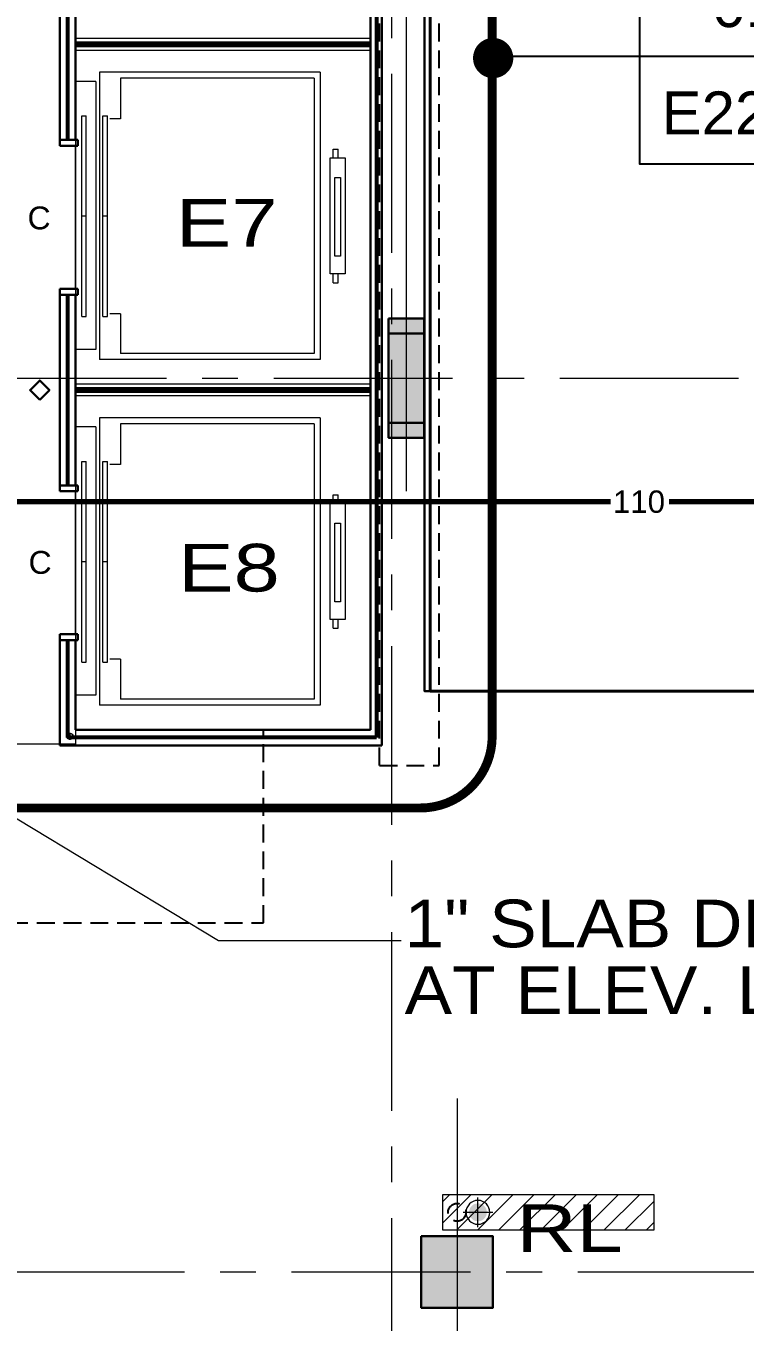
# Model space of a CAD drawing. Header units: inches. Extents: x -26575 to 27, y -11337 to 2257.
# Drawn here: x -22623.7 to -22382.4, y 350.3 to 785.4 of the extents above; entities that cross this region are included whole.
import ezdxf
from ezdxf import colors
from ezdxf.entities.mleader import LeaderData, LeaderLine
from ezdxf.enums import TextEntityAlignment as Align
from ezdxf.math import Vec2, Vec3

# ---------------------------------------------------------------- set-up
doc = ezdxf.new("R2010")
doc.units = ezdxf.units.IN
doc.header["$LTSCALE"] = 48
doc.header["$MEASUREMENT"] = 0
for name, pattern in [('A106$0$CENTER', [2, 1.25, -0.25, 0.25, -0.25]), ('A112$0$CENTER', [2, 1.25, -0.25, 0.25, -0.25]), ('DASHED2', [0.375, 0.25, -0.125]), ('NB - 12th floor_plan$0$HIDDEN2', [0.1875, 0.125, -0.0625])]:
    doc.linetypes.add(name, pattern=pattern)
for name, color, linetype in [('A-Detl-Iden', 3, 'Continuous'), ('A106$0$A-ANNO-PATT-4-8', 8, 'Continuous'), ('A106$0$A-ANNO-PATT-6-12', 8, 'Continuous'), ('A106$0$A-ANNO-TEXT', 8, 'Continuous'), ('A106$0$A-COLS FLR 4-12', 8, 'Continuous'), ('A106$0$A-COLS-COL4-8', 8, 'Continuous'), ('A106$0$A-COLS-COL6-12', 8, 'Continuous'), ('A106$0$A-DOOR-FRAM', 8, 'Continuous'), ('A106$0$A-ELEV-DDBT', 8, 'Continuous'), ('A106$0$A-FLOR-EVTR', 8, 'Continuous'), ('A106$0$A-FLOR-OPENING', 8, 'Continuous'), ('A106$0$A-FLOR-SLEEVE', 8, 'Continuous'), ('A106$0$A-GRID-GRDP0-14', 8, 'Continuous'), ('A106$0$A-GRID-GRDP0-15', 8, 'Continuous'), ('A106$0$A-ROOF-LEAD-3-12', 8, 'Continuous'), ('A106$0$A-SLAB-DEPRESSION', 8, 'Continuous'), ('A106$0$A-WALL-FULL-INTR', 8, 'Continuous'), ('A106$0$bc105-11 - A-WALL-FIRE', 8, 'Continuous'), ('A106$0$E-RISER-SLEEVE', 8, 'Continuous'), ('A106$0$Level 1', 8, 'Continuous'), ('A106$0$Level 19', 8, 'Continuous'), ('A106$0$S-BEAM-ELEV', 8, 'Continuous'), ('A112$0$A-ANNO-PATT-6-12', 8, 'Continuous'), ('A112$0$A-ANNO-PATT-9-12', 8, 'Continuous'), ('A112$0$A-CLNG-OPNG', 8, 'Continuous'), ('A112$0$A-COLS-COL6-12', 8, 'Continuous'), ('A112$0$A-COLS-COL9-12', 8, 'Continuous'), ('A112$0$A-DOOR-FRAM', 8, 'Continuous'), ('A112$0$A-ELEV-DDBT', 8, 'Continuous'), ('A112$0$A-FLOR-EVTR', 8, 'Continuous'), ('A112$0$A-FLOR-SLAB', 8, 'Continuous'), ('A112$0$A-FLOR-SLEEVE', 8, 'Continuous'), ('A112$0$A-GRID-GRDP0-14', 8, 'Continuous'), ('A112$0$A-GRID-GRDP0-15', 8, 'Continuous'), ('A112$0$A-ROOF-LEAD-3-12', 8, 'A112$0$CENTER'), ('A112$0$A-SLAB-DEPRESSION', 8, 'Continuous'), ('A112$0$A-WALL-FULL-INTR', 8, 'Continuous'), ('A112$0$bc112 - A-WALL-FIRE', 8, 'Continuous'), ('A112$0$E-RISER-SLEEVE', 8, 'Continuous'), ('A112$0$Level 19', 8, 'Continuous'), ('A112$0$S-BEAM-ELEV', 8, 'Continuous'), ('A612$0$A-CLNG-OPNG', 8, 'Continuous'), ('A612$0$A-FLOR-SLEEVE', 8, 'Continuous'), ('A612$0$A-SHAD-PAT1', 8, 'Continuous'), ('E-FIRE', 234, 'Continuous'), ('E-Lite-Exit', 13, 'Continuous'), ('E-TEXT', 6, 'Continuous'), ('G-Anno', 6, 'Continuous'), ('G-TEXT', 6, 'Continuous'), ('NB - 12th floor_plan$0$STCBEAMS', 1, 'NB - 12th floor_plan$0$HIDDEN2'), ('NB - 12th floor_plan$0$STCCOLS1', 1, 'NB - 12th floor_plan$0$HIDDEN2'), ('NB - 12th floor_plan$0$STSBEAMS1', 1, 'NB - 12th floor_plan$0$HIDDEN2'), ('NB - 12th floor_plan$0$stslabfold', 1, 'NB - 12th floor_plan$0$HIDDEN2'), ('NB - 12th floor_plan$0$STWETSTACK', 1, 'NB - 12th floor_plan$0$HIDDEN2'), ('XREF', 7, 'Continuous')]:
    doc.layers.add(name, color=color, linetype=linetype)
doc.layers.add('E-Fire-Covr', color=240, linetype='Continuous', lineweight=70, plot=False)
doc.styles.add('A106$0$Arial', font='arial.ttf', dxfattribs={"height": 0.076839})
doc.styles.add('A106$0$style-Arial', font='arial.ttf')
doc.styles.add('M08', font='arial.ttf', dxfattribs={"height": 7.68})
doc.styles.add('M10', font='arial.ttf', dxfattribs={"height": 9.6})
doc.styles.add('MAMEP ANNO', font='arial.ttf', dxfattribs={"height": 0.078125})
doc.styles.add('P10', font='arial.ttf', dxfattribs={"height": 0.1})
doc.styles.get("Standard").update_dxf_attribs({"font": 'simplex.shx'})

# ---------------------------------------------------------------- blocks, each defined once
blk = doc.blocks.new('A106$0$400#_cab_1')
at = {"layer": 'A106$0$A-FLOR-EVTR', "linetype": 'Continuous', "lineweight": 0}
for p, q in [((8.11, 48.31), (8.11, -48.07)), ((82.11, 48.31), (8.11, 48.31)), ((82.11, 48.31), (82.11, -48.07)), ((6.8, 45.28), (0.01, 45.28)), ((6.86, 45.28), (6.86, -44.73)), ((80.11, 46.31), (15.11, 46.31)), ((15.11, 46.31), (15.11, 32.67)), ((80.11, 46.31), (80.11, -46.07)), ((2.14, -33.69), (2.14, 33.69)), ((2.14, 33.69), (3.64, 33.69)), ((3.64, -33.69), (3.64, 33.69)), ((9.2, -33.69), (9.2, 33.69)), ((9.2, 33.69), (10.7, 33.69)), ((10.7, -33.69), (10.7, 33.69)), ((15.11, 32.67), (11.51, 32.67)), ((86.51, 19.58), (86.51, 22.53)), ((86.51, 22.53), (88.19, 22.53)), ((86.51, 22.53), (87.65, 22.53)), ((88.19, 19.58), (88.19, 22.53)), ((85.46, 19.58), (90.5, 19.58)), ((85.46, -19.34), (85.46, 19.58)), ((90.5, 19.58), (90.5, -19.34)), ((87.06, 12.98), (88.9, 12.98)), ((87.06, -13.42), (87.06, 12.98)), ((88.9, 12.98), (88.9, -13.42)), ((2.14, 0.12), (3.64, 0.12)), ((9.2, 0.12), (10.7, 0.12)), ((88.9, -13.42), (87.06, -13.42)), ((90.5, -19.34), (85.46, -19.34)), ((86.51, -22.3), (86.51, -19.34)), ((88.19, -22.3), (88.19, -19.34)), ((86.51, -22.3), (88.19, -22.3)), ((86.51, -22.3), (87.65, -22.3)), ((2.14, -33.69), (3.64, -33.69)), ((9.2, -33.69), (10.7, -33.69)), ((15.11, -32.7), (11.51, -32.7)), ((15.11, -32.7), (15.11, -46.07)), ((6.8, -44.73), (0.04, -44.73)), ((80.11, -46.07), (15.11, -46.07)), ((82.11, -48.07), (8.11, -48.07))]:
    blk.add_line(p, q, dxfattribs=at)
blk = doc.blocks.new('*D348', base_point=(0, 0))
at = {"linetype": 'Continuous', "lineweight": 0}
for p, q in [((-1.19, 0), (1.19, 0)), ((0, -1.19), (0, 1.19))]:
    blk.add_line(p, q, dxfattribs=at)
blk = doc.blocks.new('*U347')
at = {"layer": 'A106$0$E-RISER-SLEEVE', "linetype": 'Continuous', "lineweight": 13}
blk.add_circle((0, 0), 1, dxfattribs=at)
at = {"linetype": 'Continuous', "lineweight": 0}
blk.add_blockref('*D348', (0, 0), dxfattribs=at)
blk = doc.blocks.new('*D598', base_point=(0, 0))
at = {"layer": 'A106$0$A-FLOR-SLEEVE', "linetype": 'Continuous', "lineweight": 0}
for p, q in [((0, -5), (0, 5)), ((5, 0), (-5, 0))]:
    blk.add_line(p, q, dxfattribs=at)
blk = doc.blocks.new('*U597')
at = {"layer": 'A106$0$A-FLOR-SLEEVE', "linetype": 'Continuous', "lineweight": 13, "extrusion": (0, 0, -1)}
blk.add_circle((0, 0), 4, dxfattribs=at)
at = {"layer": 'A106$0$A-FLOR-SLEEVE', "linetype": 'Continuous', "lineweight": 0}
blk.add_blockref('*D598', (0, 0), dxfattribs=at)
blk = doc.blocks.new('A106')
at = {"layer": 'A106$0$A-ROOF-LEAD-3-12', "lineweight": 13}
h = blk.add_hatch(color=256, dxfattribs=at)
edge = h.paths.add_edge_path()
edge.add_arc((-22472.02, 387.16), 3, 0, 360)
at = {"layer": 'A106$0$A-ANNO-PATT-4-8', "lineweight": 30}
blk.add_solid([(-22502.02, 687.16), (-22490.02, 687.16), (-22502.02, 647.16), (-22490.02, 647.16)], dxfattribs=at)
at = {"layer": 'A106$0$A-ANNO-PATT-6-12', "lineweight": 30}
blk.add_solid([(-22467.02, 355.16), (-22467.02, 379.16), (-22491.02, 355.16), (-22491.02, 379.16)], dxfattribs=at)
at = {"layer": 'A106$0$A-ANNO-TEXT', "lineweight": 0, "flags": 128}
blk.add_lwpolyline([(-22497.77, 478.34), (-22559.05, 478.34), (-22667.99, 544.06)], dxfattribs=at)
at = {"layer": 'A106$0$A-COLS FLR 4-12', "lineweight": 0}
blk.add_line((-22496.02, 629.16), (-22496.02, 949.67), dxfattribs=at)
at = {"layer": 'A106$0$A-COLS-COL4-8', "lineweight": 30}
blk.add_3dface([(-22502.02, 687.16), (-22490.02, 687.16), (-22490.02, 647.16), (-22502.02, 647.16)], dxfattribs=at)
at = {"layer": 'A106$0$A-COLS-COL6-12', "lineweight": 30}
blk.add_3dface([(-22491.02, 379.16), (-22467.02, 379.16), (-22467.02, 355.16), (-22491.02, 355.16)], dxfattribs=at)
at = {"layer": 'A106$0$A-DOOR-FRAM', "lineweight": 30}
for p, q in [((-22606.29, 747.16), (-22612.29, 747.16)), ((-22612.29, 747.16), (-22612.29, 745.16)), ((-22612.29, 745.16), (-22606.29, 745.16)), ((-22606.29, 745.16), (-22606.29, 747.16)), ((-22606.29, 697.16), (-22612.29, 697.16)), ((-22612.29, 697.16), (-22612.29, 695.16)), ((-22606.29, 695.16), (-22606.29, 697.16)), ((-22612.29, 695.16), (-22606.29, 695.16)), ((-22606.29, 631.16), (-22612.29, 631.16)), ((-22612.29, 631.16), (-22612.29, 629.16)), ((-22606.29, 629.16), (-22606.29, 631.16)), ((-22612.29, 629.16), (-22606.29, 629.16)), ((-22606.29, 581.16), (-22612.29, 581.16)), ((-22612.29, 581.16), (-22612.29, 579.16)), ((-22612.29, 579.16), (-22606.29, 579.16)), ((-22606.29, 579.16), (-22606.29, 581.16))]:
    blk.add_line(p, q, dxfattribs=at)
at = {"layer": 'A106$0$A-ELEV-DDBT', "lineweight": 30}
blk.add_3dface([(-22619.03, 659.91), (-22622.28, 663.16), (-22619.03, 666.41), (-22615.78, 663.16)], dxfattribs=at)
at = {"layer": 'A106$0$A-FLOR-OPENING', "lineweight": 0}
blk.add_3dface([(-22508.02, 1009.16), (-22607.02, 1009.16), (-22607.02, 549.16), (-22508.02, 549.16)], dxfattribs=at)
at = {"layer": 'A106$0$A-GRID-GRDP0-14', "lineweight": 0}
blk.add_line((-22479.02, 425.41), (-22479.02, -201.12), dxfattribs=at)
at = {"layer": 'A106$0$A-GRID-GRDP0-15', "linetype": 'A106$0$CENTER', "lineweight": 0}
for p, q in [((-22501.02, 2113.24), (-22501.02, -676.9)), ((-23884.56, 667.16), (-20368.73, 667.16)), ((-24358.53, 367.16), (-20364.93, 367.16))]:
    blk.add_line(p, q, dxfattribs=at)
at = {"layer": 'A106$0$A-SLAB-DEPRESSION', "lineweight": 0}
for p, q in [((-22607.02, 549.16), (-22607.02, 544.29)), ((-22607.02, 544.29), (-22755.04, 544.29))]:
    blk.add_line(p, q, dxfattribs=at)
at = {"layer": 'A106$0$A-WALL-FULL-INTR', "lineweight": 30}
for p, q in [((-22504.27, 1014.44), (-22504.27, 543.89)), ((-22508.02, 1009.16), (-22508.02, 549.16)), ((-22612.29, 747.16), (-22612.3, 811.16)), ((-22607.02, 747.16), (-22607.02, 813.16)), ((-22612.29, 631.16), (-22612.29, 695.16)), ((-22607.02, 631.16), (-22607.02, 695.16)), ((-22612.29, 543.89), (-22612.29, 579.16)), ((-22607.02, 549.16), (-22607.02, 579.16)), ((-22508.03, 549.16), (-22607.02, 549.16)), ((-22504.27, 543.89), (-22612.29, 543.89))]:
    blk.add_line(p, q, dxfattribs=at)
at = {"layer": 'A106$0$bc105-11 - A-WALL-FIRE', "lineweight": 53}
for p, q in [((-22506.06, 1011.81), (-22506.06, 546.52)), ((-22609.67, 747.16), (-22609.67, 811.16)), ((-22609.67, 631.16), (-22609.67, 695.16)), ((-22609.67, 546.52), (-22609.67, 579.16)), ((-22506.06, 546.52), (-22609.67, 546.52))]:
    blk.add_line(p, q, dxfattribs=at)
at = {"layer": 'A106$0$Level 19', "lineweight": 0}
for p, q in [((-22607.07, 697.16), (-22607.07, 745.16)), ((-22607.07, 581.16), (-22607.07, 629.16))]:
    blk.add_line(p, q, dxfattribs=at)
at = {"layer": 'A106$0$S-BEAM-ELEV', "lineweight": 13}
for p, q in [((-22507.93, 781.16), (-22607.05, 781.16)), ((-22507.93, 777.16), (-22607.05, 777.16)), ((-22507.93, 665.16), (-22607.05, 665.16)), ((-22507.93, 661.16), (-22607.05, 661.16))]:
    blk.add_line(p, q, dxfattribs=at)
at = {"layer": 'A106$0$A-FLOR-EVTR', "lineweight": 0}
for p in [(-22607.07, 721.48), (-22607.07, 605.49)]:
    blk.add_blockref('A106$0$400#_cab_1', p, dxfattribs=at)
at = {"layer": 'A106$0$A-FLOR-SLEEVE', "lineweight": 13}
blk.add_blockref('*U597', (-22472.02, 387.16), dxfattribs=at)
at = {"layer": 'A106$0$E-RISER-SLEEVE', "lineweight": 13}
blk.add_blockref('*U347', (-22608.86, 546.9), dxfattribs=at)
at = {"layer": 'A106$0$A-ANNO-TEXT', "lineweight": 13, "style": 'A106$0$style-Arial', "width": 1.246875}
blk.add_text('RL', height=16, dxfattribs=at).set_placement((-22459.07, 389.82, 0.21), align=Align.TOP_LEFT)
at = {"layer": 'A106$0$A-ANNO-TEXT', "lineweight": 13, "char_height": 16, "attachment_point": 1, "line_spacing_factor": 0.6, "style": 'A106$0$Arial'}
for s, insert in [('\\H1x;\\W1.06875;1" SLAB DEPRESSION', (-22496.63, 492.11, 0.21)), ('\\H1x;\\W1.06875;AT ELEV. LOBBIES - TYP.', (-22496.63, 469.71, 0.21))]:
    blk.add_mtext(s, dxfattribs=dict(at, insert=insert))
at = {"layer": 'A106$0$Level 1', "lineweight": 70, "style": 'A106$0$style-Arial', "width": 1.246875}
for s, p in [('E7', (-22573.34, 711.31)), ('E8', (-22572.59, 595.53))]:
    blk.add_text(s, height=16, dxfattribs=at).set_placement(p)
blk = doc.blocks.new('A$C420D110D')
blk.add_line((48, 24), (0, 24))
blk.add_lwpolyline([(0, 48), (0, 0), (48, 0), (48, 48)], close=True)
at = {"layer": 'G-TEXT', "color": 6, "style": 'P10'}
for tag, p in [('M3.01', (23.76, 35.4)), ('01', (24.33, 11.4))]:
    blk.add_attdef(tag, text='', height=9.6, dxfattribs=at).set_placement(p, align=Align.MIDDLE)
blk = doc.blocks.new('A112')
at = {"layer": 'A112$0$A-ROOF-LEAD-3-12', "lineweight": 13}
h = blk.add_hatch(color=256, dxfattribs=at)
edge = h.paths.add_edge_path()
edge.add_arc((-22472.02, 387.16), 3, 0, 360)
at = {"layer": 'A112$0$A-ANNO-PATT-6-12', "lineweight": 30}
blk.add_solid([(-22467.02, 355.16), (-22467.02, 379.16), (-22491.02, 355.16), (-22491.02, 379.16)], dxfattribs=at)
at = {"layer": 'A112$0$A-ANNO-PATT-9-12', "lineweight": 30}
blk.add_solid([(-22490.02, 682.16), (-22502.02, 682.16), (-22490.02, 652.16), (-22502.02, 652.16)], dxfattribs=at)
at = {"layer": 'A112$0$A-CLNG-OPNG', "lineweight": 30}
blk.add_3dface([(-22489.99, 998.21), (-22155.03, 998.21), (-22155.03, 562.12), (-22489.99, 562.12)], dxfattribs=at)
at = {"layer": 'A112$0$A-COLS-COL6-12', "lineweight": 30}
blk.add_3dface([(-22491.02, 379.16), (-22467.02, 379.16), (-22467.02, 355.16), (-22491.02, 355.16)], dxfattribs=at)
at = {"layer": 'A112$0$A-COLS-COL9-12', "lineweight": 30}
blk.add_3dface([(-22490.02, 682.16), (-22502.02, 682.16), (-22502.02, 652.16), (-22490.02, 652.16)], dxfattribs=at)
at = {"layer": 'A112$0$A-DOOR-FRAM', "lineweight": 30}
for p, q in [((-22606.29, 747.16), (-22612.29, 747.16)), ((-22612.29, 747.16), (-22612.29, 745.16)), ((-22612.29, 745.16), (-22606.29, 745.16)), ((-22606.29, 745.16), (-22606.29, 747.16)), ((-22606.29, 697.16), (-22612.29, 697.16)), ((-22612.29, 697.16), (-22612.29, 695.16)), ((-22606.29, 695.16), (-22606.29, 697.16)), ((-22612.29, 695.16), (-22606.29, 695.16)), ((-22606.29, 631.16), (-22612.29, 631.16)), ((-22612.29, 631.16), (-22612.29, 629.16)), ((-22606.29, 629.16), (-22606.29, 631.16)), ((-22612.29, 629.16), (-22606.29, 629.16)), ((-22606.29, 581.16), (-22612.29, 581.16)), ((-22612.29, 581.16), (-22612.29, 579.16)), ((-22612.29, 579.16), (-22606.29, 579.16)), ((-22606.29, 579.16), (-22606.29, 581.16))]:
    blk.add_line(p, q, dxfattribs=at)
at = {"layer": 'A112$0$A-ELEV-DDBT', "lineweight": 30}
blk.add_3dface([(-22619.03, 659.91), (-22622.28, 663.16), (-22619.03, 666.41), (-22615.78, 663.16)], dxfattribs=at)
at = {"layer": 'A112$0$A-FLOR-EVTR', "lineweight": 0}
for p, q in [((-22600.27, 766.76), (-22607.05, 766.76)), ((-22600.21, 766.76), (-22600.21, 676.75)), ((-22598.96, 769.79), (-22598.96, 673.41)), ((-22524.96, 769.79), (-22598.96, 769.79)), ((-22526.96, 767.79), (-22591.96, 767.79)), ((-22591.96, 767.79), (-22591.96, 754.15)), ((-22526.96, 767.79), (-22526.96, 675.41)), ((-22524.96, 769.79), (-22524.96, 673.41)), ((-22604.92, 687.79), (-22604.92, 755.17)), ((-22604.92, 755.17), (-22603.42, 755.17)), ((-22603.42, 687.79), (-22603.42, 755.17)), ((-22597.87, 687.79), (-22597.87, 755.17)), ((-22597.87, 755.17), (-22596.37, 755.17)), ((-22596.37, 687.79), (-22596.37, 755.17)), ((-22591.96, 754.15), (-22595.56, 754.15)), ((-22520.56, 741.06), (-22520.56, 744.02)), ((-22520.56, 744.02), (-22518.88, 744.02)), ((-22520.56, 744.02), (-22519.42, 744.02)), ((-22518.88, 741.06), (-22518.88, 744.02)), ((-22521.61, 741.06), (-22516.57, 741.06)), ((-22521.61, 702.14), (-22521.61, 741.06)), ((-22516.57, 741.06), (-22516.57, 702.14)), ((-22520.01, 734.46), (-22518.17, 734.46)), ((-22520.01, 708.06), (-22520.01, 734.46)), ((-22518.17, 734.46), (-22518.17, 708.06)), ((-22604.92, 721.6), (-22603.42, 721.6)), ((-22597.87, 721.6), (-22596.37, 721.6)), ((-22518.17, 708.06), (-22520.01, 708.06)), ((-22516.57, 702.14), (-22521.61, 702.14)), ((-22520.56, 699.18), (-22520.56, 702.14)), ((-22518.88, 699.18), (-22518.88, 702.14)), ((-22520.56, 699.18), (-22518.88, 699.18)), ((-22520.56, 699.18), (-22519.42, 699.18)), ((-22604.92, 687.79), (-22603.42, 687.79)), ((-22597.87, 687.79), (-22596.37, 687.79)), ((-22591.96, 688.78), (-22595.56, 688.78)), ((-22591.96, 688.78), (-22591.96, 675.41)), ((-22600.27, 676.75), (-22607.03, 676.75)), ((-22526.96, 675.41), (-22591.96, 675.41)), ((-22524.96, 673.41), (-22598.96, 673.41)), ((-22598.96, 653.79), (-22598.96, 557.42)), ((-22524.96, 653.79), (-22598.96, 653.79)), ((-22524.96, 653.79), (-22524.96, 557.42)), ((-22600.27, 650.77), (-22607.05, 650.77)), ((-22600.21, 650.77), (-22600.21, 560.76)), ((-22526.96, 651.79), (-22591.96, 651.79)), ((-22591.96, 651.79), (-22591.96, 638.16)), ((-22526.96, 651.79), (-22526.96, 559.42)), ((-22604.92, 571.8), (-22604.92, 639.18)), ((-22604.92, 639.18), (-22603.42, 639.18)), ((-22603.42, 571.8), (-22603.42, 639.18)), ((-22597.87, 571.8), (-22597.87, 639.18)), ((-22597.87, 639.18), (-22596.37, 639.18)), ((-22596.37, 571.8), (-22596.37, 639.18)), ((-22591.96, 638.16), (-22595.56, 638.16)), ((-22520.56, 625.07), (-22520.56, 628.02)), ((-22520.56, 628.02), (-22518.88, 628.02)), ((-22520.56, 628.02), (-22519.42, 628.02)), ((-22518.88, 625.07), (-22518.88, 628.02)), ((-22521.61, 625.06), (-22516.57, 625.07)), ((-22521.61, 586.15), (-22521.61, 625.06)), ((-22516.57, 625.07), (-22516.57, 586.15)), ((-22520.01, 618.47), (-22518.17, 618.47)), ((-22520.01, 592.07), (-22520.01, 618.47)), ((-22518.17, 618.47), (-22518.17, 592.07)), ((-22604.92, 605.61), (-22603.42, 605.61)), ((-22597.87, 605.61), (-22596.37, 605.61)), ((-22518.17, 592.07), (-22520.01, 592.07)), ((-22516.57, 586.15), (-22521.61, 586.15)), ((-22520.56, 583.19), (-22520.56, 586.15)), ((-22520.56, 583.19), (-22518.88, 583.19)), ((-22520.56, 583.19), (-22519.42, 583.19)), ((-22518.88, 583.19), (-22518.88, 586.15)), ((-22604.92, 571.8), (-22603.42, 571.8)), ((-22597.87, 571.8), (-22596.37, 571.8)), ((-22591.96, 572.78), (-22595.56, 572.78)), ((-22591.96, 572.78), (-22591.96, 559.42)), ((-22600.27, 560.76), (-22607.03, 560.76)), ((-22524.96, 557.42), (-22598.96, 557.42)), ((-22526.96, 559.42), (-22591.96, 559.42))]:
    blk.add_line(p, q, dxfattribs=at)
at = {"layer": 'A112$0$A-FLOR-SLAB', "lineweight": 0}
blk.add_line((-22607.02, 549.16), (-22607.02, 544.29), dxfattribs=at)
blk.add_3dface([(-22508.02, 1009.16), (-22607.02, 1009.16), (-22607.02, 549.16), (-22508.02, 549.16)], dxfattribs=at)
at = {"layer": 'A112$0$A-FLOR-SLEEVE', "lineweight": 0}
for p, q in [((-22472.02, 382.16), (-22472.02, 392.16)), ((-22467.02, 387.16), (-22477.02, 387.16))]:
    blk.add_line(p, q, dxfattribs=at)
at = {"layer": 'A112$0$A-FLOR-SLEEVE', "lineweight": 13, "extrusion": (0, 0, -1)}
blk.add_circle((22472.02, 387.16), 4, dxfattribs=at)
at = {"layer": 'A112$0$A-GRID-GRDP0-14', "lineweight": 0}
blk.add_line((-22479.02, 425.41), (-22479.02, -201.12), dxfattribs=at)
at = {"layer": 'A112$0$A-GRID-GRDP0-15', "linetype": 'A112$0$CENTER', "lineweight": 0}
for p, q in [((-22501.02, 2113.24), (-22501.02, -676.9)), ((-23884.56, 667.16), (-20368.73, 667.16)), ((-24358.53, 367.16), (-20364.93, 367.16))]:
    blk.add_line(p, q, dxfattribs=at)
at = {"layer": 'A112$0$A-SLAB-DEPRESSION', "lineweight": 0}
blk.add_line((-22607.02, 544.29), (-22755.04, 544.29), dxfattribs=at)
at = {"layer": 'A112$0$A-WALL-FULL-INTR', "lineweight": 30}
for p, q in [((-22504.27, 1014.44), (-22504.27, 543.89)), ((-22508.02, 1009.16), (-22508.02, 549.16)), ((-22612.29, 747.16), (-22612.3, 811.16)), ((-22607.02, 747.16), (-22607.02, 813.16)), ((-22612.29, 631.16), (-22612.29, 695.16)), ((-22607.02, 631.16), (-22607.02, 695.16)), ((-22612.29, 543.89), (-22612.29, 579.16)), ((-22607.02, 549.16), (-22607.02, 579.16)), ((-22508.03, 549.16), (-22607.02, 549.16)), ((-22504.27, 543.89), (-22612.29, 543.89))]:
    blk.add_line(p, q, dxfattribs=at)
at = {"layer": 'A112$0$bc112 - A-WALL-FIRE', "lineweight": 53}
for p, q in [((-22506.06, 1011.81), (-22506.06, 546.52)), ((-22609.67, 747.16), (-22609.67, 811.16)), ((-22609.67, 631.16), (-22609.67, 695.16)), ((-22609.67, 546.52), (-22609.67, 579.16)), ((-22506.06, 546.52), (-22609.67, 546.52))]:
    blk.add_line(p, q, dxfattribs=at)
at = {"layer": 'A112$0$E-RISER-SLEEVE', "lineweight": 0}
for p, q in [((-22610.09, 546.91), (-22607.71, 546.91)), ((-22608.9, 545.72), (-22608.9, 548.09))]:
    blk.add_line(p, q, dxfattribs=at)
at = {"layer": 'A112$0$E-RISER-SLEEVE', "lineweight": 13}
blk.add_circle((-22608.9, 546.91), 1, dxfattribs=at)
at = {"layer": 'A112$0$Level 19', "lineweight": 0}
for p, q in [((-22607.07, 697.16), (-22607.07, 745.16)), ((-22607.07, 581.16), (-22607.07, 629.16))]:
    blk.add_line(p, q, dxfattribs=at)
at = {"layer": 'A112$0$S-BEAM-ELEV', "lineweight": 13}
for p, q in [((-22507.93, 781.16), (-22607.05, 781.16)), ((-22507.93, 777.16), (-22607.05, 777.16)), ((-22507.93, 665.16), (-22607.05, 665.16)), ((-22507.93, 661.16), (-22607.05, 661.16))]:
    blk.add_line(p, q, dxfattribs=at)
blk = doc.blocks.new('A612')
at = {"layer": 'A612$0$A-SHAD-PAT1', "lineweight": 0}
h = blk.add_hatch(dxfattribs=at)
h.set_pattern_fill('HATCH', color=256, style=0, pattern_type=2)
h.set_pattern_definition([(45, (-22439.1683, 392.967), (-3.53553, 3.53553), [])])
h.paths.add_polyline_path([(-22483.81, 393.16), (-22413.02, 393.16), (-22413.02, 381.16), (-22483.81, 381.16)])
at = {"layer": 'A612$0$A-CLNG-OPNG', "lineweight": 40}
for p, q in [((-22488.02, 562.12), (-22488.02, 996.21)), ((-22488.02, 562.12, 0), (-22155.02, 562.12, 0))]:
    blk.add_line(p, q, dxfattribs=at)
at = {"layer": 'A612$0$A-FLOR-SLEEVE', "lineweight": 0}
for p, q in [((-22472.02, 382.16), (-22472.02, 392.16)), ((-22467.02, 387.16), (-22477.02, 387.16))]:
    blk.add_line(p, q, dxfattribs=at)
at = {"layer": 'A612$0$A-FLOR-SLEEVE', "lineweight": 13, "extrusion": (0, 0, -1)}
blk.add_circle((22472.02, 387.16), 4, dxfattribs=at)
at = {"layer": 'A612$0$A-SHAD-PAT1', "lineweight": 0}
blk.add_3dface([(-22483.81, 393.16), (-22413.02, 393.16), (-22413.02, 381.16), (-22483.81, 381.16)], dxfattribs=at)
blk = doc.blocks.new('NB - 12th floor_plan')
at = {"layer": 'NB - 12th floor_plan$0$STCBEAMS'}
for p, q in [((-22505.03, 537.16, 0), (-22505.03, 1021.16, 0)), ((-22485.03, 537.16, 0), (-22485.03, 1021.16, 0)), ((-22505.02, 537.16), (-22485.03, 537.16))]:
    blk.add_line(p, q, dxfattribs=at)
at = {"layer": 'NB - 12th floor_plan$0$STCCOLS1'}
blk.add_lwpolyline([(-22502.02, 652.15), (-22490.02, 652.15), (-22490.02, 682.15), (-22502.02, 682.15)], close=True, dxfattribs=at)
at = {"layer": 'NB - 12th floor_plan$0$STCCOLS1', "elevation": 0}
blk.add_lwpolyline([(-22491.02, 379.16), (-22467.02, 379.16), (-22467.02, 355.16), (-22491.02, 355.16)], close=True, dxfattribs=at)
at = {"layer": 'NB - 12th floor_plan$0$STSBEAMS1', "linetype": 'Continuous', "ltscale": 0.4, "const_width": 2, "elevation": 0}
for points in [[(-22607.02, 779.16), (-22508.03, 779.16)], [(-22607.02, 663.16), (-22508.03, 663.15)]]:
    blk.add_lwpolyline(points, dxfattribs=at)
at = {"layer": 'NB - 12th floor_plan$0$stslabfold', "linetype": 'NB - 12th floor_plan$0$HIDDEN2'}
blk.add_lwpolyline([(-22818.04, 549.16), (-22818.04, 484.29), (-22544.02, 484.29), (-22544.02, 549.16)], dxfattribs=at)
at = {"layer": 'NB - 12th floor_plan$0$STWETSTACK'}
blk.add_circle((-22479.02, 387.16, 0), 3, dxfattribs=at)
blk = doc.blocks.new('*U164')
at = {"layer": 'E-Fire-Covr'}
blk.add_lwpolyline([(10.15, 322), (318, 322), (318, -314), (-318, -314), (-318, 322), (-9.51, 322)], dxfattribs=at)
at = {"layer": 'E-Fire-Covr', "style": 'MAMEP ANNO'}
blk.add_text('110', height=7.5, dxfattribs=at).set_placement((0, 322), align=Align.MIDDLE_CENTER)
blk = doc.blocks.new('MLD-KeyNote')
at = {"color": 0, "linetype": 'Continuous', "transparency": 16777216}
blk.add_lwpolyline([(-0.09375, -0.09375), (0.09375, -0.09375), (0.09375, 0.09375), (-0.09375, 0.09375)], close=True, dxfattribs=at)
at = {"color": 0, "linetype": 'ByBlock', "transparency": 16777216, "style": 'MAMEP ANNO'}
blk.add_attdef('ID', text='', height=0.10156, dxfattribs=at).set_placement((0, 0), align=Align.MIDDLE_CENTER)
blk = doc.blocks.new('*U182')
at = {"color": 21, "linetype": 'ByBlock'}
ml = blk.add_multileader_mtext('Standard', dxfattribs=at)
ml.set_content('', color=21, style='MAMEP ANNO')
ml.set_leader_properties(color=256)
ml.build(insert=Vec2(0, 0))
ml.multileader.update_dxf_attribs({"has_dogleg": 0, "text_right_attachment_type": 3, "dogleg_length": 3.84, "arrow_head_size": 7.5, "scale": 96})
ctx = ml.context
ctx.base_point, ctx.scale, ctx.char_height, ctx.arrow_head_size, ctx.landing_gap_size, ctx.plane_origin = Vec3(-19.93, 11.25), 96, 7.5, 7.5, 3.75, Vec3(12.43, 11.25)
ctx.right_attachment, ctx.text_align_type = 3, 2
notes = []
notes.append((ctx, [(0, (1, 1, 0), (356.57, 11.25), (-1, 0), 369, [(0, [(12.43, 11.25)], 0, [])])]))
ctx.mtext.insert, ctx.mtext.alignment, ctx.mtext.flow_direction = Vec3(-16.18, 15), 3, 5
ml = blk.add_multileader_mtext('Standard', dxfattribs=at)
ml.set_content('', color=21, style='MAMEP ANNO')
ml.set_leader_properties(color=256)
ml.build(insert=Vec2(0, 0))
ml.multileader.update_dxf_attribs({"has_dogleg": 0, "text_right_attachment_type": 3, "dogleg_length": 3.84, "arrow_head_size": 7.5, "scale": 96})
ctx = ml.context
ctx.base_point, ctx.scale, ctx.char_height, ctx.arrow_head_size, ctx.landing_gap_size, ctx.plane_origin = Vec3(-19.93, -11.25), 96, 7.5, 7.5, 3.75, Vec3(12.43, -11.25)
ctx.right_attachment, ctx.text_align_type = 3, 2
notes.append((ctx, [(0, (1, 1, 0), (356.57, -11.25), (-1, 0), 369, [(0, [(12.43, -11.25)], 0, [])])]))
ctx.mtext.insert, ctx.mtext.alignment, ctx.mtext.flow_direction = Vec3(-16.18, -7.5), 3, 5
for ctx, leaders in notes:
    for number, flags, end, landing, length, lines in leaders:
        leader = LeaderData()
        leader.index, (leader.has_last_leader_line, leader.has_dogleg_vector, leader.attachment_direction) = number, flags
        leader.last_leader_point, leader.dogleg_vector, leader.dogleg_length = Vec3(end), Vec3(landing), length
        for number, points, colour, breaks in lines:
            line = LeaderLine()
            line.index, line.vertices, line.color, line.breaks = number, Vec3.list(points), colors.encode_raw_color(colour), breaks
            leader.lines.append(line)
        ctx.leaders.append(leader)

msp = doc.modelspace()

# ---------------------------------------------------------------- linework, layer by layer
at = {"color": 6, "linetype": 'ByBlock', "const_width": 6.75}
msp.add_lwpolyline([(-22470.29, 774.58, 1), (-22463.54, 774.58, 1)], format="xyb", close=True, dxfattribs=at)
at = {"layer": 'A-Detl-Iden', "linetype": 'DASHED2', "const_width": 3, "flags": 128}
msp.add_lwpolyline([(-23819.09, 1044.51), (-22491.25, 1044.51, -0.414214), (-22467.25, 1020.51), (-22467.25, 546.88, -0.414214), (-22491.25, 522.88), (-23819.09, 522.88, -0.414214), (-23843.09, 546.88), (-23843.09, 1020.51, -0.414214)], format="xyb", close=True, dxfattribs=at)
at = {"layer": 'G-Anno'}
msp.add_lwpolyline([(-22417.81, 775.08), (-22466.92, 775.08)], dxfattribs=at)

# ---------------------------------------------------------------- block references
at = {"layer": 'E-FIRE'}
msp.add_blockref('*U164', (-22417.99, 303.69), dxfattribs=at)
at = {"layer": 'E-Lite-Exit'}
msp.add_blockref('*U182', (-22681.02, 520.17), dxfattribs=at)
at = {"layer": 'G-Anno'}
ref = msp.add_blockref('A$C420D110D', (-22417.81, 739.08), dxfattribs=dict(at, xscale=1.5, yscale=1.5, zscale=1.5))
ref.add_attrib('01', 'E2201', dxfattribs={"layer": 'G-TEXT', "color": 6, "height": 14.402, "style": 'M10'}).set_placement((-22381.32, 756.18), align=Align.MIDDLE)
ref.add_attrib('M3.01', '01', dxfattribs={"layer": 'G-TEXT', "color": 6, "height": 14.402, "style": 'M10'}).set_placement((-22382.18, 792.18), align=Align.MIDDLE)
at = {"layer": 'XREF'}
for name in ['A106', 'A112', 'NB - 12th floor_plan', 'A612']:
    msp.add_blockref(name, (0, 0), dxfattribs=at)

# ---------------------------------------------------------------- texts
at = {"layer": 'E-TEXT', "style": 'M08'}
for p in [(-22623.14, 717.08), (-22622.8, 601.47)]:
    msp.add_text('C', height=7.68, dxfattribs=at).set_placement(p)

# ---------------------------------------------------------------- leaders
at = {"layer": 'E-TEXT'}
ml = msp.add_multileader_block('Standard', dxfattribs=at)
ml.set_content('MLD-KeyNote', color=256, scale=96)
ml.set_attribute('ID', '1', width=0)
ml.set_leader_properties(color=256, linetype='Continuous')
ml.build(insert=Vec2(0, 0))
ml.multileader.update_dxf_attribs({"has_dogleg": 0, "text_left_attachment_type": 2, "text_right_attachment_type": 2, "dogleg_length": 3.84, "arrow_head_size": 12, "scale": 96})
ctx = ml.context
ctx.base_point, ctx.scale, ctx.char_height, ctx.arrow_head_size, ctx.landing_gap_size, ctx.plane_origin = Vec3(-22097.55, 486.71), 96, 737.28, 12, 384, Vec3(-22123.97, 515.63)
ctx.left_attachment, ctx.right_attachment = 2, 2
notes = []
notes.append((ctx, [(0, (1, 1, 0), (-22466.55, 486.71), (1, 0), 369, [(0, [(-22123.97, 515.63), (-22107.27, 486.71)], 0, [])])]))
ctx.block.insert = Vec3(-22088.55, 486.71)
for ctx, leaders in notes:
    for number, flags, end, landing, length, lines in leaders:
        leader = LeaderData()
        leader.index, (leader.has_last_leader_line, leader.has_dogleg_vector, leader.attachment_direction) = number, flags
        leader.last_leader_point, leader.dogleg_vector, leader.dogleg_length = Vec3(end), Vec3(landing), length
        for number, points, colour, breaks in lines:
            line = LeaderLine()
            line.index, line.vertices, line.color, line.breaks = number, Vec3.list(points), colors.encode_raw_color(colour), breaks
            leader.lines.append(line)
        ctx.leaders.append(leader)

doc.saveas('drawing.dxf')
